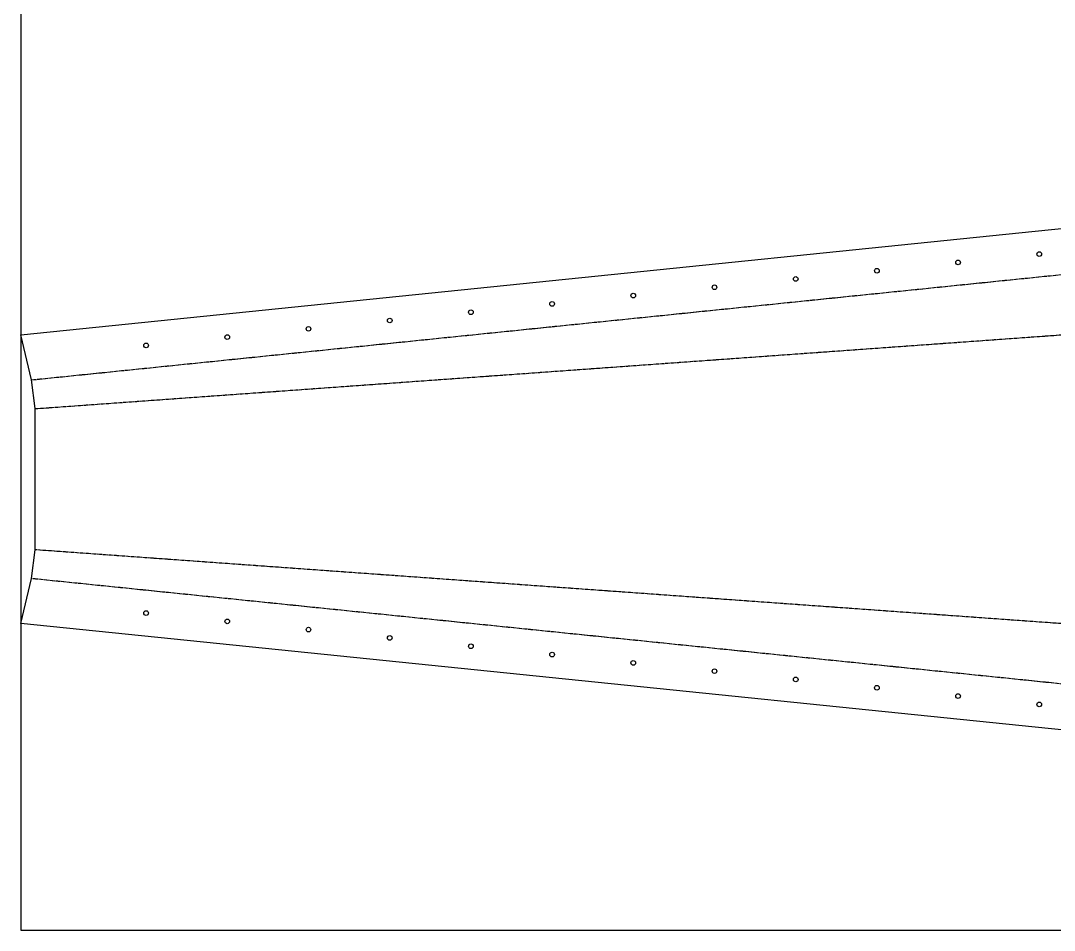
# Model space of a CAD drawing. Header units: millimetres. Extents: x 0 to 2527, y 0 to 1219.
# Drawn here: x 0 to 554, y 0 to 487 of the extents above; entities that cross this region are included whole.
import ezdxf

# ---------------------------------------------------------------- set-up
doc = ezdxf.new("R2010")
doc.units = ezdxf.units.MM
doc.linetypes.add('DASHED', pattern=[1.524, 1.27, -0.254])
for name, color, linetype in [('CUT', 7, 'CONTINUOUS'), ('ETCH', 8, 'CONTINUOUS'), ('HOLE', 6, 'CONTINUOUS'), ('VALLEY', 1, 'DASHED')]:
    doc.layers.add(name, color=color, linetype=linetype)

msp = doc.modelspace()

# ---------------------------------------------------------------- linework, layer by layer
at = {"layer": 'CUT'}
msp.add_lwpolyline([(1613.3, 24.04), (1607.56, 0), (0, 164.35), (5.74, 188.39), (7.75, 203.81), (7.75, 279.41), (5.74, 294.83), (0, 318.87), (1607.56, 483.22), (1613.3, 459.18), (1621.54, 395.51), (1621.54, 87.71), (1613.3, 24.04)], close=True, dxfattribs=at)
at = {"layer": 'ETCH'}
msp.add_lwpolyline([(0, 0), (2438, 0), (2438, 1219), (0, 1219)], close=True, dxfattribs=at)
at = {"layer": 'HOLE'}
for centre in [(545.67, 362.2), (458.68, 353.3), (502.17, 357.75), (415.18, 348.86), (371.68, 344.41), (328.18, 339.96), (241.18, 331.07), (284.68, 335.52), (197.68, 326.62), (154.19, 322.17), (110.69, 317.73), (67.19, 313.28), (67.19, 169.94), (110.69, 165.49), (154.19, 161.04), (197.68, 156.6), (241.18, 152.15), (284.68, 147.7), (328.18, 143.25), (371.68, 138.81), (415.18, 134.36), (458.68, 129.91), (502.17, 125.47), (545.67, 121.02)]:
    msp.add_circle(centre, 1.25, dxfattribs=at)
at = {"layer": 'VALLEY'}
for p, q in [((5.74, 294.83), (1613.3, 459.18)), ((7.75, 279.41), (1621.54, 395.51)), ((1621.54, 87.71), (7.75, 203.81)), ((1613.3, 24.04), (5.74, 188.39))]:
    msp.add_line(p, q, dxfattribs=at)

doc.saveas('drawing.dxf')
